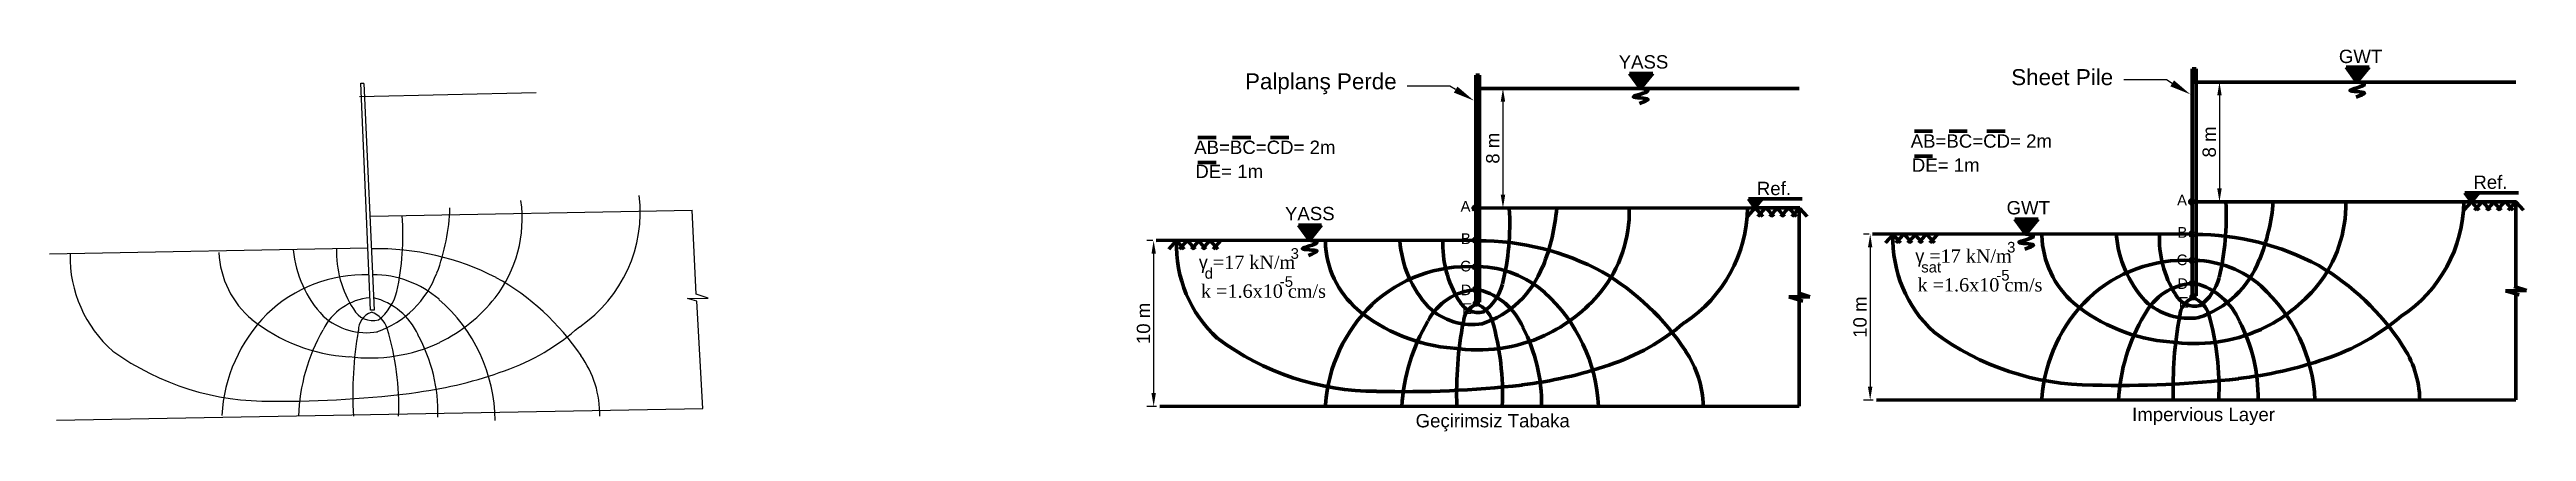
# Model space of a CAD drawing. Header units: millimetres. Extents: x 2597 to 3061, y 1313 to 1385.
import ezdxf
from ezdxf import colors
from ezdxf.entities.mleader import LeaderData, LeaderLine
from ezdxf.math import Vec2, Vec3

# ---------------------------------------------------------------- set-up
doc = ezdxf.new("R2010")
doc.units = ezdxf.units.MM
doc.styles.get("Standard").update_dxf_attribs({"font": 'arial.ttf'})
doc.dimstyles.new('ISO-25', dxfattribs={"dimtxt": 2.5, "dimasz": 2.5, "dimexe": 1.25, "dimexo": 0.625, "dimtad": 1, "dimtxsty": 'Standard', "dimcen": 2.5, "dimadec": 0, "dimazin": 0, "dimtfac": 1, "dimtmove": 0, "dimatfit": 3, "dimfxl": 1, "dimarcsym": 0})

# ---------------------------------------------------------------- blocks, each defined once
blk = doc.blocks.new('*D1')
at = {"color": 0, "lineweight": -2, "transparency": 16777216}
for p, q in [((2865.31, 1377.68), (2870.8, 1377.68)), ((2869.55, 1375.18), (2869.55, 1357.73)), ((2865.42, 1355.23), (2870.8, 1355.23))]:
    blk.add_line(p, q, dxfattribs=at)
at = {"color": 0, "transparency": 16777216}
for points in [[(2869.13, 1375.18), (2869.97, 1375.18), (2869.55, 1377.68)], [(2869.13, 1357.73), (2869.97, 1357.73), (2869.55, 1355.23)]]:
    blk.add_solid(points, dxfattribs=at)
at = {"layer": 'Defpoints', "color": 0, "transparency": 16777216}
for p in [(2864.69, 1377.68), (2864.79, 1355.23), (2869.55, 1355.23)]:
    blk.add_point(p, dxfattribs=at)
at = {"color": 0, "lineweight": 200, "transparency": 16777216, "insert": (2867.65, 1366.46), "char_height": 2.5, "attachment_point": 5, "rotation": 90}
blk.add_mtext('8 m', dxfattribs=at)
blk = doc.blocks.new('*D2')
at = {"color": 0, "lineweight": -2, "transparency": 16777216}
for p, q in [((2803.88, 1349.16), (2802.81, 1349.16)), ((2804.06, 1346.66), (2804.06, 1320.54)), ((2804.61, 1318.04), (2802.81, 1318.04))]:
    blk.add_line(p, q, dxfattribs=at)
at = {"color": 0, "transparency": 16777216}
for points in [[(2803.65, 1346.66), (2804.48, 1346.66), (2804.06, 1349.16)], [(2803.65, 1320.54), (2804.48, 1320.54), (2804.06, 1318.04)]]:
    blk.add_solid(points, dxfattribs=at)
at = {"layer": 'Defpoints', "color": 0, "transparency": 16777216}
for p in [(2804.51, 1349.16), (2804.06, 1318.04), (2805.23, 1318.04)]:
    blk.add_point(p, dxfattribs=at)
at = {"color": 0, "lineweight": 200, "transparency": 16777216, "insert": (2802.16, 1333.6), "char_height": 2.5, "attachment_point": 5, "rotation": 90}
blk.add_mtext('10 m', dxfattribs=at)
blk = doc.blocks.new('*D7')
at = {"color": 0, "lineweight": -2, "transparency": 16777216}
for p, q in [((2999.65, 1378.86), (3005.14, 1378.86)), ((3003.89, 1376.36), (3003.89, 1358.91)), ((2999.75, 1356.41), (3005.14, 1356.41))]:
    blk.add_line(p, q, dxfattribs=at)
at = {"color": 0, "transparency": 16777216}
for points in [[(3003.47, 1376.36), (3004.3, 1376.36), (3003.89, 1378.86)], [(3003.47, 1358.91), (3004.3, 1358.91), (3003.89, 1356.41)]]:
    blk.add_solid(points, dxfattribs=at)
at = {"layer": 'Defpoints', "color": 0, "transparency": 16777216}
for p in [(2999.02, 1378.86), (2999.13, 1356.41), (3003.89, 1356.41)]:
    blk.add_point(p, dxfattribs=at)
at = {"color": 0, "lineweight": 200, "transparency": 16777216, "insert": (3001.98, 1367.63), "char_height": 2.5, "attachment_point": 5, "rotation": 90}
blk.add_mtext('8 m', dxfattribs=at)
blk = doc.blocks.new('*D5')
at = {"color": 0, "lineweight": -2, "transparency": 16777216}
for p, q in [((2938.22, 1350.34), (2937.15, 1350.34)), ((2938.4, 1347.84), (2938.4, 1321.72)), ((2938.94, 1319.22), (2937.15, 1319.22))]:
    blk.add_line(p, q, dxfattribs=at)
at = {"color": 0, "transparency": 16777216}
for points in [[(2937.98, 1347.84), (2938.81, 1347.84), (2938.4, 1350.34)], [(2937.98, 1321.72), (2938.81, 1321.72), (2938.4, 1319.22)]]:
    blk.add_solid(points, dxfattribs=at)
at = {"layer": 'Defpoints', "color": 0, "transparency": 16777216}
for p in [(2938.84, 1350.34), (2938.4, 1319.22), (2939.57, 1319.22)]:
    blk.add_point(p, dxfattribs=at)
at = {"color": 0, "lineweight": 200, "transparency": 16777216, "insert": (2936.5, 1334.78), "char_height": 2.5, "attachment_point": 5, "rotation": 90}
blk.add_mtext('10 m', dxfattribs=at)

msp = doc.modelspace()

# ---------------------------------------------------------------- hatches: boundary and pattern name
at = {"lineweight": 200}
h = msp.add_hatch(color=256, dxfattribs=at)
h.dxf.hatch_style = 1
h.paths.add_polyline_path([(2865.174, 1380.145), (2864.444, 1380.145), (2864.444, 1377.683), (2865.174, 1377.683)])
h = msp.add_hatch(color=256, dxfattribs=at)
h.dxf.hatch_style = 1
h.paths.add_polyline_path([(2893.276, 1380.489), (2895.328, 1377.67), (2897.62, 1380.489)])
h = msp.add_hatch(color=256, dxfattribs=at)
h.dxf.hatch_style = 1
h.paths.add_polyline_path([(2999.509, 1381.321), (2998.779, 1381.321), (2998.779, 1378.859), (2999.509, 1378.859)])
h = msp.add_hatch(color=256, dxfattribs=at)
h.dxf.hatch_style = 1
h.paths.add_polyline_path([(3027.611, 1381.665), (3029.663, 1378.846), (3031.955, 1381.665)])
h = msp.add_hatch(color=256, dxfattribs=at)
h.dxf.hatch_style = 1
h.paths.add_polyline_path([(2865.174, 1377.683), (2864.444, 1377.683), (2864.444, 1337.599), (2865.174, 1337.599)])
h = msp.add_hatch(color=256, dxfattribs=at)
h.dxf.hatch_style = 1
h.paths.add_polyline_path([(2999.509, 1378.859), (2998.779, 1378.859), (2998.779, 1338.774), (2999.509, 1338.774)])
h = msp.add_hatch(color=256, dxfattribs=at)
h.dxf.hatch_style = 1
h.paths.add_polyline_path([(2915.567, 1356.938), (2916.798, 1355.246), (2918.173, 1356.938)])
h = msp.add_hatch(color=256, dxfattribs=at)
h.dxf.hatch_style = 1
h.paths.add_polyline_path([(2999.009, 1356.408, 1), (2998.294, 1356.408, 1)])
h = msp.add_hatch(color=256, dxfattribs=at)
h.dxf.hatch_style = 1
h.paths.add_polyline_path([(3049.902, 1358.114), (3051.133, 1356.422), (3052.508, 1358.114)])
h = msp.add_hatch(color=256, dxfattribs=at)
h.dxf.hatch_style = 1
h.paths.add_polyline_path([(2831.21, 1352.005), (2833.262, 1349.186), (2835.554, 1352.005)])
h = msp.add_hatch(color=256, dxfattribs=at)
h.dxf.hatch_style = 1
h.paths.add_polyline_path([(2864.674, 1355.233, 1), (2863.959, 1355.233, 1)])
h = msp.add_hatch(color=256, dxfattribs=at)
h.dxf.hatch_style = 1
h.paths.add_polyline_path([(2965.545, 1353.18), (2967.597, 1350.361), (2969.889, 1353.18)])
h = msp.add_hatch(color=256, dxfattribs=at)
h.dxf.hatch_style = 1
h.paths.add_polyline_path([(2864.718, 1349.208, 1), (2864.003, 1349.208, 1)])
h = msp.add_hatch(color=256, dxfattribs=at)
h.dxf.hatch_style = 1
h.paths.add_polyline_path([(2999.053, 1350.384, 1), (2998.338, 1350.384, 1)])
h = msp.add_hatch(color=256, dxfattribs=at)
h.dxf.hatch_style = 1
h.paths.add_polyline_path([(2864.731, 1344.236, 1), (2864.016, 1344.236, 1)])
h = msp.add_hatch(color=256, dxfattribs=at)
h.dxf.hatch_style = 1
h.paths.add_polyline_path([(2999.066, 1345.412, 1), (2998.351, 1345.412, 1)])
h = msp.add_hatch(color=256, dxfattribs=at)
h.dxf.hatch_style = 1
h.paths.add_polyline_path([(2864.778, 1339.92, 1), (2864.064, 1339.92, 1)])
h = msp.add_hatch(color=256, dxfattribs=at)
h.dxf.hatch_style = 1
h.paths.add_polyline_path([(2864.929, 1337.425, 1), (2864.214, 1337.425, 1)])
h = msp.add_hatch(color=256, dxfattribs=at)
h.dxf.hatch_style = 1
h.paths.add_polyline_path([(2999.113, 1341.095, 1), (2998.399, 1341.095, 1)])
h = msp.add_hatch(color=256, dxfattribs=at)
h.dxf.hatch_style = 1
h.paths.add_polyline_path([(2999.264, 1338.6, 1), (2998.549, 1338.6, 1)])

# ---------------------------------------------------------------- linework, layer by layer
for p, q in [((2865.174, 1380.145), (2864.444, 1380.145)), ((2864.444, 1380.145), (2864.444, 1337.599)), ((2865.174, 1337.599), (2865.174, 1380.145)), ((2895.328, 1377.67), (2893.276, 1380.489)), ((2893.276, 1380.489), (2897.62, 1380.489)), ((2897.62, 1380.489), (2895.328, 1377.67)), ((2999.509, 1381.321), (2998.779, 1381.321)), ((2998.779, 1381.321), (2998.779, 1338.774)), ((2999.509, 1338.774), (2999.509, 1381.321)), ((3029.663, 1378.846), (3027.611, 1381.665)), ((3027.611, 1381.665), (3031.955, 1381.665)), ((3031.955, 1381.665), (3029.663, 1378.846)), ((2864.686, 1377.683), (2925.098, 1377.683)), ((2999.021, 1378.859), (3059.433, 1378.859)), ((2812.354, 1368.493), (2815.766, 1368.493)), ((2818.852, 1368.493), (2822.264, 1368.493)), ((2825.963, 1368.493), (2829.375, 1368.493)), ((2946.689, 1369.668), (2950.101, 1369.668)), ((2953.187, 1369.668), (2956.599, 1369.668)), ((2960.298, 1369.668), (2963.71, 1369.668)), ((2812.354, 1363.775), (2815.766, 1363.775)), ((2946.689, 1364.951), (2950.101, 1364.951)), ((2916.798, 1355.246), (2915.567, 1356.938)), ((2915.567, 1356.938), (2918.173, 1356.938)), ((2915.567, 1356.938), (2925.624, 1356.938)), ((2918.173, 1356.938), (2916.798, 1355.246)), ((2999.125, 1356.409), (3059.46, 1356.421)), ((3051.151, 1356.421), (3049.72, 1354.82)), ((3051.133, 1356.422), (3049.902, 1358.114)), ((3049.902, 1358.114), (3052.508, 1358.114)), ((3049.902, 1358.114), (3059.959, 1358.114)), ((3052.508, 1358.114), (3051.133, 1356.422)), ((3051.151, 1356.421), (3059.553, 1356.421)), ((3051.151, 1356.421), (3052.582, 1354.82)), ((3053.127, 1356.428), (3051.695, 1354.827)), ((3053.226, 1356.449), (3054.657, 1354.849)), ((3055.374, 1356.428), (3053.943, 1354.827)), ((3055.243, 1356.421), (3056.674, 1354.82)), ((3057.392, 1356.457), (3055.96, 1354.856)), ((3057.491, 1356.421), (3058.922, 1354.82)), ((3059.467, 1356.428), (3058.035, 1354.827)), ((3059.433, 1356.438), (3059.433, 1340.434)), ((3059.467, 1356.413), (3060.898, 1354.812)), ((2833.262, 1349.186), (2831.21, 1352.005)), ((2831.21, 1352.005), (2835.554, 1352.005)), ((2835.554, 1352.005), (2833.262, 1349.186)), ((2864.79, 1355.233), (2925.125, 1355.245)), ((2916.816, 1355.245), (2915.384, 1353.644)), ((2916.816, 1355.245), (2925.218, 1355.245)), ((2916.816, 1355.245), (2918.247, 1353.644)), ((2918.792, 1355.252), (2917.36, 1353.652)), ((2918.891, 1355.274), (2920.322, 1353.673)), ((2921.039, 1355.252), (2919.608, 1353.652)), ((2920.908, 1355.245), (2922.339, 1353.644)), ((2923.057, 1355.281), (2921.625, 1353.68)), ((2923.156, 1355.245), (2924.587, 1353.644)), ((2925.132, 1355.252), (2923.7, 1353.652)), ((2925.098, 1355.262), (2925.098, 1339.258)), ((2925.132, 1355.237), (2926.563, 1353.636)), ((2967.597, 1350.361), (2965.545, 1353.18)), ((2965.545, 1353.18), (2969.889, 1353.18)), ((2969.889, 1353.18), (2967.597, 1350.361)), ((2864.198, 1349.201), (2804.507, 1349.165)), ((2864.198, 1349.201), (2804.507, 1349.165)), ((2808.347, 1349.12), (2806.916, 1347.519)), ((2808.347, 1349.12), (2809.778, 1347.519)), ((2810.323, 1349.127), (2808.892, 1347.526)), ((2810.422, 1349.148), (2811.853, 1347.547)), ((2812.571, 1349.127), (2811.139, 1347.526)), ((2812.439, 1349.12), (2813.87, 1347.519)), ((2814.588, 1349.156), (2813.157, 1347.555)), ((2814.687, 1349.12), (2816.118, 1347.519)), ((2816.663, 1349.127), (2815.232, 1347.526)), ((2998.533, 1350.377), (2938.842, 1350.341)), ((2998.533, 1350.377), (2938.842, 1350.341)), ((2942.682, 1350.295), (2941.251, 1348.694)), ((2942.682, 1350.295), (2944.113, 1348.694)), ((2944.658, 1350.303), (2943.227, 1348.702)), ((2944.757, 1350.324), (2946.188, 1348.723)), ((2946.906, 1350.303), (2945.474, 1348.702)), ((2946.774, 1350.295), (2948.205, 1348.694)), ((2948.923, 1350.332), (2947.492, 1348.731)), ((2949.022, 1350.295), (2950.453, 1348.694)), ((2950.998, 1350.303), (2949.567, 1348.702)), ((2864.444, 1337.599), (2865.174, 1337.599)), ((2923.176, 1338.56), (2927.107, 1338.581)), ((2925.744, 1337.797), (2923.176, 1338.56)), ((2927.107, 1338.581), (2924.818, 1339.352)), ((2925.098, 1337.989), (2925.098, 1318.066)), ((2998.779, 1338.774), (2999.509, 1338.774)), ((3057.511, 1339.736), (3061.442, 1339.756)), ((3060.079, 1338.973), (3057.511, 1339.736)), ((3061.442, 1339.756), (3059.153, 1340.528)), ((3059.433, 1339.165), (3059.433, 1319.242)), ((2939.568, 1319.217), (3059.433, 1319.242)), ((2805.233, 1318.041), (2925.098, 1318.066))]:
    msp.add_line(p, q, dxfattribs=at)
for p, q in [((2655.143, 1376.142), (2688.303, 1376.882)), ((2657.246, 1336.103), (2655.444, 1378.676)), ((2655.444, 1378.676), (2655.971, 1378.676)), ((2655.974, 1378.621), (2657.921, 1336.103)), ((2657.22, 1353.728), (2717.545, 1354.827)), ((2718.263, 1339.07), (2717.517, 1354.844)), ((2656.737, 1347.686), (2597.056, 1346.574)), ((2716.636, 1338.249), (2720.566, 1338.34)), ((2718.427, 1337.756), (2716.636, 1338.249)), ((2720.566, 1338.34), (2718.263, 1339.07)), ((2719.533, 1317.678), (2718.427, 1337.756)), ((2657.921, 1336.103), (2657.246, 1336.103)), ((2598.343, 1315.469), (2719.533, 1317.678))]:
    msp.add_line(p, q)
for centre in [(2998.652, 1356.408), (2864.317, 1355.233), (2864.361, 1349.208), (2998.696, 1350.384), (2864.374, 1344.236), (2998.709, 1345.412), (2864.421, 1339.92), (2864.572, 1337.425), (2998.756, 1341.095), (2998.907, 1338.6)]:
    msp.add_circle(centre, 0.357, dxfattribs=at)
for centre, radius, start, end in [((2661.352, 1353.274), 24.324, 322.32148, 7.91098), ((2681.718, 1354.505), 26.08, 304.39711, 6.80694), ((2614.995, 1350.061), 48.319, 347.4879, 4.39126), ((2633.843, 1356.6), 38.313, 339.31182, 358.05329), ((2646.192, 1347.691), 17.412, 182.58758, 230.15401), ((2663.572, 1349.364), 20.928, 185.45788, 223.41023), ((2670.783, 1347.139), 19.939, 178.30297, 212.8291), ((2658.452, 1298.891), 48.723, 62.69339, 91.19735), ((2624.542, 1346.163), 23.651, 178.94962, 228.64949), ((2656.14, 1316.297), 26.438, 88.21348, 133.94751), ((2657.592, 1323.501), 19.242, 49.44641, 89.9157), ((2652.509, 1349.271), 18.225, 289.02393, 340.02772), ((2658.052, 1301.39), 46.701, 34.11009, 60.85389), ((2658.07, 1327.598), 10.855, 95.06629, 153.76133), ((2654.715, 1326.23), 12.578, 24.63066, 75.86689), ((2652.762, 1341.919), 9.69, 307.84831, 345.99473), ((2650.083, 1315.009), 30.531, 0.76418, 49.15026), ((2657.288, 1356.804), 29.692, 295.79615, 321.72807), ((2658.386, 1314.827), 29.053, 135.15254, 177.00643), ((2655.094, 1359.556), 32.248, 231.42224, 266.56118), ((2656.469, 1343.938), 12.078, 227.88657, 279.78864), ((2657.622, 1338.157), 4.008, 207.40204, 285.88114), ((2658.655, 1332.21), 3.704, 110.5007, 179.3112), ((2655.554, 1331.001), 5.091, 19.12427, 68.1996), ((2668.383, 1364.581), 42.237, 289.33791, 311.5618), ((2638.012, 1368.803), 49.782, 234.27893, 271.00096), ((2678.821, 1314.962), 35.132, 150.3028, 177.921), ((2657.174, 1357.768), 30.641, 262.58782, 295.16046), ((2724.967, 1320.225), 71.064, 170.25164, 183.22171), ((2611.886, 1317.998), 50.649, 357.95804, 16.83732), ((2639.647, 1316.855), 30.233, 358.47543, 28.87695), ((2655.167, 1400.358), 80.385, 277.83294, 289.78358), ((2681.498, 1316.643), 18.711, 358.623, 35.8836), ((2640.512, 1515.308), 196.29, 269.52723, 277.50537)]:
    msp.add_arc(centre, radius, start, end)
for centre, radius, start, end in [((2956.841, 1353.504), 48.319, 346.45526, 3.35862), ((2975.804, 1359.702), 38.313, 338.27919, 355.07419), ((3003.248, 1355.881), 24.324, 321.28884, 1.25605), ((3023.633, 1356.744), 26.08, 303.36447, 359.28526), ((2822.506, 1352.328), 48.319, 346.45526, 3.35862), ((2841.469, 1358.526), 38.313, 338.27919, 355.07419), ((2868.913, 1354.705), 24.324, 321.28884, 1.25605), ((2889.298, 1355.568), 26.08, 303.36447, 359.28526), ((2831.981, 1348.258), 23.651, 177.91698, 227.61685), ((2853.655, 1349.396), 17.412, 181.55494, 229.12137), ((2871.063, 1350.756), 20.928, 184.42524, 222.37759), ((2878.232, 1348.401), 19.939, 177.27033, 211.79646), ((2865.033, 1300.384), 48.723, 61.66075, 90.16471), ((2966.316, 1349.434), 23.651, 177.91698, 227.61685), ((2987.99, 1350.571), 17.412, 181.55494, 229.12137), ((3005.398, 1351.932), 20.928, 184.42524, 222.37759), ((3012.567, 1349.576), 19.939, 177.27033, 211.79646), ((2999.368, 1301.559), 48.723, 61.66075, 90.16471), ((2863.036, 1317.828), 26.438, 87.18084, 132.91487), ((2864.617, 1325.005), 19.242, 48.41377, 88.88306), ((2859.999, 1350.862), 18.225, 287.99129, 338.99508), ((2864.678, 1302.889), 46.701, 33.07745, 59.82125), ((2997.371, 1319.004), 26.438, 87.18084, 132.91487), ((2998.952, 1326.181), 19.242, 48.41377, 88.88306), ((2994.334, 1352.038), 18.225, 287.99129, 338.99508), ((2994.455, 1344.683), 9.69, 306.81567, 344.9621), ((2999.013, 1304.065), 46.701, 33.07745, 59.82125), ((2865.169, 1329.092), 10.855, 94.03365, 152.72869), ((2864.911, 1339.658), 4.008, 206.3694, 284.8485), ((2861.79, 1327.785), 12.578, 23.59802, 74.83425), ((2860.12, 1343.507), 9.69, 306.81567, 344.9621), ((2856.956, 1316.65), 30.531, 2.64483, 48.11762), ((2864.914, 1358.308), 29.692, 294.76351, 320.69543), ((2999.59, 1317.494), 29.053, 134.11991, 175.97379), ((2999.504, 1330.268), 10.855, 94.03365, 152.72869), ((2998.198, 1346.634), 12.078, 226.85393, 278.756), ((2999.246, 1340.834), 4.008, 206.3694, 284.8485), ((3000.172, 1334.869), 3.704, 109.46806, 178.27856), ((2997.05, 1333.716), 5.091, 18.09163, 67.16696), ((2996.125, 1328.961), 12.578, 23.59802, 74.83425), ((2991.291, 1317.825), 30.531, 2.64483, 48.11762), ((2999.249, 1359.484), 29.692, 294.76351, 320.69543), ((2865.255, 1316.318), 29.053, 134.11991, 175.97379), ((2862.769, 1361.099), 32.248, 230.3896, 265.52854), ((2885.689, 1316.084), 35.132, 149.27016, 176.88836), ((2863.863, 1345.458), 12.078, 226.85393, 278.756), ((2931.922, 1320.515), 71.064, 169.219, 181.98551), ((2865.837, 1333.693), 3.704, 109.46806, 178.27856), ((2862.715, 1332.54), 5.091, 18.09163, 67.16696), ((2818.82, 1320.326), 50.649, 357.42973, 15.80468), ((2846.556, 1318.684), 30.233, 358.81105, 27.84431), ((2876.147, 1365.883), 42.237, 288.30527, 310.52916), ((2997.104, 1362.275), 32.248, 230.3896, 265.52854), ((3020.024, 1317.26), 35.132, 149.27016, 176.88836), ((3066.257, 1321.691), 71.064, 169.219, 181.98551), ((2953.155, 1321.502), 50.649, 357.42973, 15.80468), ((2980.891, 1319.859), 30.233, 358.81105, 27.84431), ((3010.482, 1367.059), 42.237, 288.30527, 310.52916), ((2845.857, 1370.652), 49.782, 233.24629, 269.96832), ((2864.816, 1359.274), 30.641, 261.55518, 294.12782), ((2888.396, 1317.716), 18.711, 1.05986, 34.85096), ((2980.192, 1371.828), 49.782, 233.24629, 269.96832), ((2999.151, 1360.45), 30.641, 261.55518, 294.12782), ((3022.731, 1318.892), 18.711, 1.05986, 34.85096), ((2863.577, 1401.893), 80.385, 276.8003, 288.75094), ((2997.912, 1403.068), 80.385, 276.8003, 288.75094), ((2850.996, 1517.088), 196.29, 268.49459, 276.47273), ((2985.331, 1518.264), 196.29, 268.49459, 276.47273)]:
    msp.add_arc(centre, radius, start, end, dxfattribs=at)
for points in [[(2895.328, 1377.67), (2896.738, 1377.229), (2894.005, 1376.084), (2896.738, 1375.644), (2895.151, 1374.851)], [(3029.663, 1378.846), (3031.073, 1378.405), (3028.34, 1377.26), (3031.073, 1376.819), (3029.486, 1376.027)], [(2833.262, 1349.186), (2834.672, 1348.745), (2831.94, 1347.6), (2834.672, 1347.159), (2833.086, 1346.366)], [(2967.597, 1350.361), (2969.007, 1349.921), (2966.275, 1348.776), (2969.007, 1348.335), (2967.421, 1347.542)]]:
    msp.add_spline(points, degree=3, dxfattribs=at)

# ---------------------------------------------------------------- texts
at = {"lineweight": 200, "attachment_point": 1}
for s, width, insert, char_height in [('YASS', 39.93825, (2891.241, 1383.895), 2.5), ('GWT', 39.93825, (3026.272, 1384.922), 2.5), ('AB=BC=CD= 2m', 39.93825, (2811.657, 1367.878), 2.5), ('AB=BC=CD= 2m', 39.93825, (2945.992, 1369.053), 2.5), ('Ref.', 39.93825, (3051.484, 1361.338), 2.5), ('A', 39.93825, (2861.599, 1356.553), 2), ('Ref.', 39.93825, (2917.149, 1360.162), 2.5), ('GWT', 39.93825, (2963.97, 1356.544), 2.5), ('A', 39.93825, (2995.934, 1357.728), 2), ('YASS', 39.93825, (2828.68, 1355.447), 2.5), ('B', 39.93825, (2996.004, 1351.666), 2), ('3', 3.54306, (2829.742, 1347.714), 2), ('B', 39.93825, (2861.669, 1350.491), 2), ('{\\fSymbol|b0|i0|c2|p18;g\\fTimes New Roman|b0|i0|c162|p18; =17 kN/m}', 39.93825, (2946.872, 1347.491), 2.5), ('3', 3.54306, (2964.077, 1348.89), 2), ('{\\fSymbol|b0|i0|c2|p18;g\\fTimes New Roman|b0|i0|c162|p18; =17 kN/m}', 39.93825, (2812.537, 1346.315), 2.5), ('d', 3.54306, (2813.639, 1343.983), 2), ('-5', 3.54306, (2827.708, 1342.453), 2), ('C', 39.93825, (2861.522, 1345.344), 2), ('{\\fTimes New Roman|b0|i0|c0|p18;k\\fTimes New Roman|b0|i0|c162|p18; =1.6x10 cm/s}', 39.93825, (2947.276, 1342.088), 2.5), ('sat', 3.54306, (2947.974, 1345.159), 2), ('-5', 3.54306, (2962.043, 1343.629), 2), ('C', 39.93825, (2995.857, 1346.52), 2), ('{\\fTimes New Roman|b0|i0|c0|p18;k\\fTimes New Roman|b0|i0|c162|p18; =1.6x10 cm/s}', 39.93825, (2812.941, 1340.912), 2.5), ('D', 39.93825, (2861.644, 1340.886), 2), ('D', 39.93825, (2995.979, 1342.062), 2), ('E', 39.93825, (2996.24, 1338.555), 2), ('E', 39.93825, (2861.905, 1337.379), 2), ('Geçirimsiz Tabaka', 39.93825, (2853.173, 1316.61), 2.5), ('Impervious Layer', 39.93825, (2987.508, 1317.786), 2.5)]:
    msp.add_mtext_dynamic_manual_height_columns(s, width=width, gutter_width=12.5, heights=[0], dxfattribs=dict(at, insert=insert, char_height=char_height))
at = {"lineweight": 200, "char_height": 2.5, "width": 13.13216, "attachment_point": 1}
for insert in [(2811.871, 1363.365), (2946.206, 1364.54)]:
    msp.add_mtext('DE= 1m', dxfattribs=dict(at, insert=insert))

# ---------------------------------------------------------------- dimensions: what is measured, and where the dimension line sits
at = {"lineweight": 200}
for base, p1, p2, text, picture, middle in [((2869.551, 1355.233), (2864.686, 1377.683), (2864.79, 1355.233), '8 m', '*D1', (2867.65, 1366.458)), ((3003.886, 1356.409), (2999.021, 1378.859), (2999.125, 1356.409), '8 m', '*D7', (3001.985, 1367.634)), ((2804.063, 1318.041), (2804.507, 1349.165), (2805.233, 1318.041), '10 m', '*D2', (2802.161, 1333.603)), ((2938.398, 1319.217), (2938.842, 1350.341), (2939.568, 1319.217), '10 m', '*D5', (2936.497, 1334.779))]:
    dim = msp.add_linear_dim(base=base, p1=p1, p2=p2, angle=90, text=text, dimstyle='ISO-25', dxfattribs=at)
    dim.commit()
    dim.dimension.update_dxf_attribs({"geometry": picture, "text_midpoint": middle})

# ---------------------------------------------------------------- leaders
ml = msp.add_multileader_mtext('Standard', dxfattribs=at)
ml.set_content('{\\H0.75x;Palplanş Perde}', color=256)
ml.set_leader_properties()
ml.build(insert=Vec2(0, 0))
ctx = ml.context
ctx.base_point, ctx.plane_origin = Vec3(2819.689, 1378.084), Vec3(2863.269, 1376.08)
ctx.text_align_type = 2
notes = []
notes.append((ctx, [(0, (1, 1, 0), (2859.616, 1378.084), (-1, 0), 8, [(0, [(2864.108, 1375.372)], 0, [])])]))
ctx.mtext.insert, ctx.mtext.alignment, ctx.mtext.flow_direction = Vec3(2849.616, 1380.5), 3, 5
ml = msp.add_multileader_mtext('Standard', dxfattribs=at)
ml.set_content('{\\H0.75x;Sheet Pile}', color=256)
ml.set_leader_properties()
ml.build(insert=Vec2(0, 0))
ctx = ml.context
ctx.base_point, ctx.plane_origin = Vec3(2963.208, 1379.26), Vec3(2997.604, 1377.256)
ctx.text_align_type = 2
notes.append((ctx, [(0, (1, 1, 0), (2993.951, 1379.26), (-1, 0), 8, [(0, [(2998.443, 1376.548)], 0, [])])]))
ctx.mtext.insert, ctx.mtext.alignment, ctx.mtext.flow_direction = Vec3(2983.951, 1381.285), 3, 5
for ctx, leaders in notes:
    for number, flags, end, landing, length, lines in leaders:
        leader = LeaderData()
        leader.index, (leader.has_last_leader_line, leader.has_dogleg_vector, leader.attachment_direction) = number, flags
        leader.last_leader_point, leader.dogleg_vector, leader.dogleg_length = Vec3(end), Vec3(landing), length
        for number, points, colour, breaks in lines:
            line = LeaderLine()
            line.index, line.vertices, line.color, line.breaks = number, Vec3.list(points), colors.encode_raw_color(colour), breaks
            leader.lines.append(line)
        ctx.leaders.append(leader)

doc.saveas('drawing.dxf')
